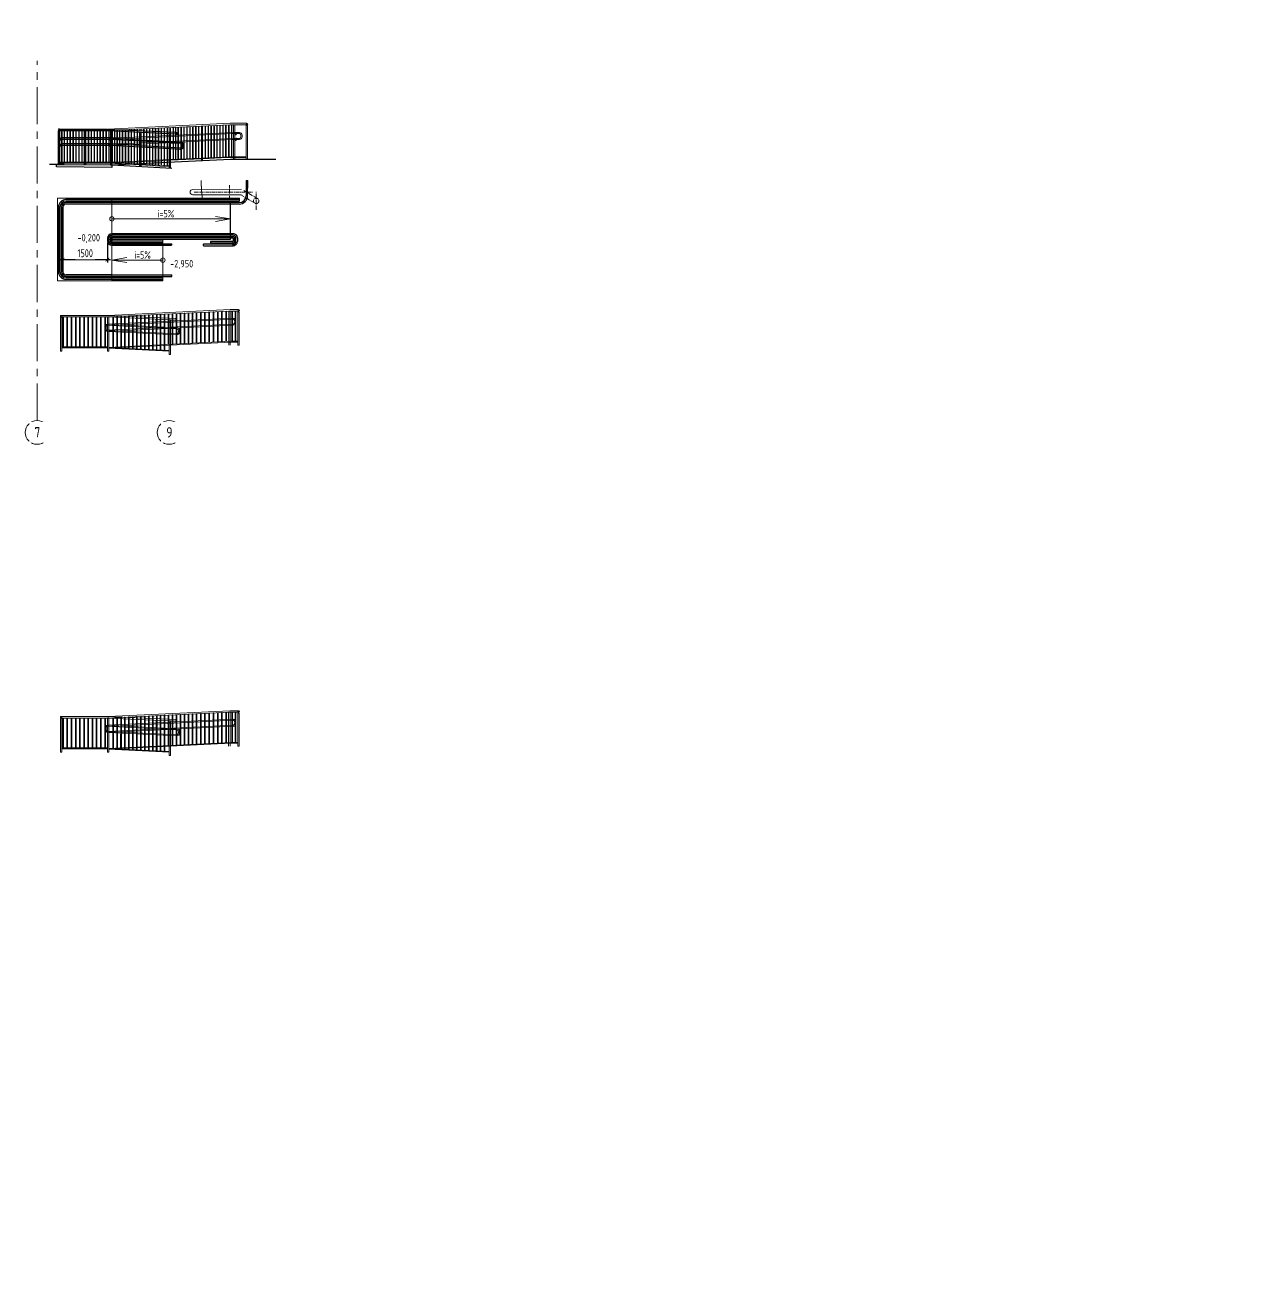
# Model space of a CAD drawing. Header units: millimetres. Extents: x -136099598 to 9192475, y 0 to 347021.
# Drawn here: x -329212 to -287567, y 198836 to 241330 of the extents above; entities that cross this region are included whole.
import ezdxf
from ezdxf import colors
from ezdxf.entities.mleader import LeaderData, LeaderLine
from ezdxf.enums import TextEntityAlignment as Align
from ezdxf.math import Vec2, Vec3

# ---------------------------------------------------------------- set-up
doc = ezdxf.new("R2010")
doc.units = ezdxf.units.MM
doc.header["$MEASUREMENT"] = 0
doc.linetypes.add('CENTER', pattern=[2, 1.25, -0.25, 0.25, -0.25])
doc.layers.get('0').update_dxf_attribs({"color": 250, "lineweight": 9})
doc.layers.get('Defpoints').update_dxf_attribs({"color": 8})
for name, color, linetype, lineweight in [('_0', 250, 'Continuous', 9), ('АР_Лестницы', 6, 'Continuous', 15), ('АР_Лестницы ограждение', 92, 'Continuous', 25), ('АР_Оси', 193, 'Continuous', 9), ('АР_Отметки', 250, 'Continuous', 15), ('АР_Тонкие', 250, 'Continuous', 5), ('Конструктив - Крыльца', 107, 'Continuous', 15), ('СТЕНЫ кирпич ЛИДЕР', 250, 'Continuous', 15), ('фасады', 7, 'Continuous', 9)]:
    doc.layers.add(name, color=color, linetype=linetype, lineweight=lineweight)
doc.layers.add('PDF _0', color=7, linetype='Continuous')
doc.layers.add('Тонкая', color=7, linetype='Continuous')
doc.styles.add('ISOCPEUR', font='isocpeur.ttf', dxfattribs={"width": 0.7})
doc.styles.add('Архитектурный', font='isocpeur.ttf', dxfattribs={"width": 0.7})
doc.styles.add('ГОСТ 2.304', font='isocpeur.ttf', dxfattribs={"width": 0.7})
doc.dimstyles.new('R_100', dxfattribs={"dimtxt": 270, "dimasz": 120, "dimexe": 100, "dimexo": 100, "dimgap": 80, "dimtad": 1, "dimdec": 0, "dimrnd": 5, "dimzin": 0, "dimdsep": 46, "dimtxsty": 'ISOCPEUR', "dimblk": 'ARCHTICK', "dimcen": 100, "dimdle": 100, "dimclrd": 256, "dimclre": 256, "dimclrt": 256, "dimadec": 0, "dimazin": 0, "dimtfac": 2, "dimtdec": 0, "dimtofl": 0, "dimtmove": 1, "dimatfit": 3, "dimfxl": 1, "dimtvp": 3, "dimtfill": 1, "dimtolj": 1, "dimtzin": 0, "dimarcsym": 0})

# ---------------------------------------------------------------- blocks, each defined once
blk = doc.blocks.new('A$C777aa351')
at = {"ltscale": 150}
for p, q in [((1530, 2175), (1817, 2175)), ((1535, 2227), (1819, 2227)), ((-4177, 1980), (-2609, 1980)), ((-4169, 2032), (-2583, 2032)), ((-4146, 969), (-2606, 969)), ((-4146, 940), (-2606, 940)), ((1572, 1159), (1791, 1159)), ((1572, 1130), (1791, 1130))]:
    blk.add_line(p, q, dxfattribs=at)
for points in [[(-263, 1617), (-2666, 1735), (-263, 1617), (-263, 1617)], [(1637, 1940), (-2600, 1735), (1637, 1940)], [(1637, 1701), (-2596, 1492), (1637, 1701), (1637, 1701)], [(-269, 1379), (-2561, 1490), (-269, 1379)]]:
    blk.add_lwpolyline(points, close=True, dxfattribs=at)
for points in [[(-2600, 1695), (1644, 1902)], [(1637, 1737), (-2592, 1530)], [(-263, 1581), (-2666, 1699)], [(-2561, 1527), (-267, 1416)]]:
    blk.add_lwpolyline(points, dxfattribs=at)
blk.add_arc((-311, 1898), 25.8, 266.2509, 87.983, dxfattribs=at)
at = {"layer": 'PDF _0', "lineweight": 0}
for points in [[(1840, 1026), (1840, 2147), (1796, 2147), (1796, 1026)], [(1827, 2175), (1826, 2175), (1808, 2175), (1809, 2147), (1827, 2147)], [(-4190, 830), (-4190, 1961), (-4146, 1961), (-4146, 830)], [(-2561, 830), (-2561, 1981), (-2606, 1981), (-2606, 830)], [(-2561, 830), (-2561, 1981), (-2606, 1981), (-2606, 830)], [(-481, 710), (-481, 1882), (-525, 1882), (-525, 710)]]:
    blk.add_lwpolyline(points, close=True, dxfattribs=at)
for points in [[(-4190, 1925), (-4190, 1961), (-4177, 1961)], [(-4190, 1926), (-4190, 1926)], [(-4177, 1961), (-4177, 1981)], [(-4158, 1961), (-4158, 1982)], [(-4158, 1961), (-4146, 1961), (-4146, 1925)]]:
    blk.add_lwpolyline(points, dxfattribs=at)
blk.add_circle((1818, 2201), 26.1, dxfattribs=at)
blk.add_arc((-4169, 2006), 26.1, 293.1169, 251.3942, dxfattribs=at)
at = {"layer": 'Конструктив - Крыльца', "color": 18, "lineweight": 0, "true_color": 0x000000}
for points in [[(-2609, 1980), (1523, 2175)], [(1535, 2227), (-2582, 2032)], [(552, 1108), (552, 2128), (530, 2127), (530, 1107)], [(691, 1114), (691, 2135), (669, 2134), (669, 1113)], [(833, 1121), (833, 2142), (811, 2141), (811, 1120)], [(980, 1129), (980, 2150), (958, 2149), (958, 1128)], [(1125, 1136), (1125, 2157), (1103, 2155), (1103, 1135)], [(1267, 1143), (1267, 2163), (1245, 2162), (1245, 1142)], [(1409, 1151), (1409, 2170), (1387, 2169), (1386, 1150)], [(1530, 1027), (1530, 2175), (1482, 2175), (1482, 1026)], [(1607, 1157), (1607, 2175), (1585, 2175), (1585, 1155)], [(1723, 1157), (1723, 2175), (1700, 2175), (1700, 1156)], [(-4092, 969), (-4092, 1980), (-4114, 1980), (-4114, 967)], [(-3950, 969), (-3950, 1980), (-3972, 1980), (-3972, 968)], [(-3809, 969), (-3809, 1980), (-3831, 1980), (-3831, 968)], [(-3667, 969), (-3667, 1980), (-3689, 1980), (-3689, 968)], [(-3526, 969), (-3526, 1980), (-3548, 1980), (-3548, 968)], [(-3384, 969), (-3384, 1980), (-3406, 1980), (-3406, 968)], [(-3243, 969), (-3243, 1980), (-3265, 1980), (-3265, 968)], [(-3101, 969), (-3101, 1980), (-3123, 1980), (-3123, 968)], [(-2960, 969), (-2960, 1980), (-2982, 1980), (-2982, 968)], [(-2818, 969), (-2818, 1980), (-2840, 1980), (-2840, 968)], [(-2676, 970), (-2676, 1980), (-2699, 1980), (-2699, 969)], [(-2614, 2032), (-310, 1924)], [(-312, 1872), (-2587, 1980)], [(-2405, 1969), (-2406, 943), (-2428, 944), (-2427, 1970)], [(-2405, 963), (-2405, 1990), (-2427, 1988), (-2427, 962)], [(-2271, 970), (-2272, 1996), (-2294, 1995), (-2293, 968)], [(-2271, 1963), (-2272, 936), (-2294, 937), (-2294, 1964)], [(-2138, 1956), (-2138, 930), (-2161, 931), (-2160, 1957)], [(-2137, 976), (-2138, 2002), (-2160, 2001), (-2160, 975)], [(-2004, 1950), (-2005, 924), (-2027, 925), (-2026, 1951)], [(-2004, 982), (-2004, 2009), (-2026, 2008), (-2026, 981)], [(-1870, 989), (-1871, 2015), (-1893, 2014), (-1892, 988)], [(-1871, 1944), (-1871, 917), (-1893, 918), (-1893, 1945)], [(-1737, 1937), (-1737, 911), (-1760, 912), (-1759, 1938)], [(-1736, 995), (-1737, 2021), (-1759, 2020), (-1759, 994)], [(-1603, 1931), (-1603, 905), (-1626, 906), (-1626, 1932)], [(-1603, 1002), (-1603, 2027), (-1625, 2026), (-1625, 1001)], [(-1469, 1008), (-1469, 2034), (-1491, 2033), (-1492, 1007)], [(-1470, 1924), (-1470, 898), (-1492, 899), (-1492, 1925)], [(-1336, 1015), (-1336, 2041), (-1358, 2040), (-1358, 1014)], [(-1336, 1917), (-1336, 891), (-1358, 892), (-1358, 1919)], [(-1202, 1021), (-1202, 2048), (-1224, 2047), (-1225, 1020)], [(-1203, 1911), (-1203, 885), (-1225, 886), (-1225, 1912)], [(-1069, 1904), (-1069, 879), (-1092, 880), (-1092, 1905)], [(-1069, 1028), (-1069, 2053), (-1091, 2052), (-1091, 1027)], [(-936, 1898), (-935, 873), (-958, 874), (-958, 1899)], [(-935, 1035), (-935, 2059), (-957, 2058), (-957, 1033)], [(-801, 1041), (-801, 2066), (-824, 2065), (-824, 1040)], [(-802, 1891), (-802, 866), (-824, 867), (-824, 1892)], [(-668, 1048), (-668, 2073), (-690, 2072), (-690, 1047)], [(-668, 1885), (-668, 859), (-690, 861), (-690, 1886)], [(-534, 1054), (-534, 2079), (-556, 2078), (-556, 1053)], [(-401, 1061), (-401, 2085), (-423, 2084), (-423, 1060)], [(-267, 1067), (-267, 2091), (-289, 2090), (-290, 1066)], [(-134, 1074), (-134, 2097), (-156, 2096), (-156, 1073)], [(0, 1081), (0, 2104), (-22, 2103), (-22, 1079)], [(274, 1094), (274, 2116), (251, 2115), (251, 1093)], [(413, 1101), (413, 2123), (390, 2122), (391, 1100)], [(-2566, 950), (-525, 852)], [(-2566, 928), (-525, 828)], [(-2558, 954), (1568, 1158)], [(-2558, 932), (1572, 1130)]]:
    blk.add_lwpolyline(points, dxfattribs=at)
for points in [[(-2690, 1639, -0.390224), (-2600, 1735, 0.390224)], [(1726, 1845, 0.390224), (1637, 1940, -0.390224)], [(1686, 1848, 0.391491), (1637, 1901, -0.391491)], [(1637, 1737, 0.358725), (1686, 1797, -0.358725)], [(1637, 1701, 0.412999), (1726, 1795, -0.412999)], [(-2594, 1493, -0.450265), (-2690, 1591, 0.450265)], [(-2649, 1643, -0.391491), (-2600, 1695, 0.391491)], [(-2589, 1530, -0.428125), (-2649, 1586, 0.428125)], [(-174, 1473, -0.418964), (-269, 1379, 0.418964)], [(-214, 1469, -0.423509), (-269, 1416, 0.423509)], [(-263, 1617, -0.429278), (-174, 1518, 0.429278)], [(-263, 1581, -0.39093), (-214, 1513, 0.39093)]]:
    blk.add_lwpolyline(points, format="xyb", close=True, dxfattribs=at)
for points in [[(112, 1087), (134, 1087), (133, 2111), (111, 2110)], [(1686, 1797), (1686, 1850)], [(1726, 1793), (1726, 1853)], [(-2690, 1585), (-2690, 1644)], [(-2649, 1586), (-2649, 1643)], [(-214, 1509), (-214, 1466)], [(-174, 1514), (-174, 1464)]]:
    blk.add_lwpolyline(points, close=True, dxfattribs=at)
blk = doc.blocks.new('АР_Кружок_1.1')
at = {"color": 0, "linetype": 'ByBlock', "lineweight": -2}
blk.add_circle((0, 0), 75, dxfattribs=at)
blk = doc.blocks.new('*U134')
at = {"color": 0, "linetype": 'ByBlock', "lineweight": -2}
for q in [(-500, 85), (-500, -85)]:
    blk.add_line((0, 0), q, dxfattribs=at)
blk = doc.blocks.new('*U483')
at = {"color": 0, "linetype": 'ByBlock', "lineweight": -2}
blk.add_lwpolyline([(39.97, 0), (0, 0)], dxfattribs=at)
at = {"color": 0, "linetype": 'ByBlock', "lineweight": -2, "xscale": 0.01, "yscale": 0.01, "zscale": 0.01}
for name, p in [('АР_Кружок_1.1', (0, 0)), ('*U134', (39.97, 0))]:
    blk.add_blockref(name, p, dxfattribs=at)
at = {"color": 0, "ltscale": 20, "style": 'ISOCPEUR', "width": 0.65}
blk.add_attdef('Уклон', text='', height=2.5, dxfattribs=at).set_placement((18.23, 0.5), align=Align.CENTER)
blk = doc.blocks.new('*U482')
at = {"color": 0, "linetype": 'ByBlock', "lineweight": -2}
blk.add_lwpolyline([(17.2, 0), (0, 0)], dxfattribs=at)
at = {"color": 0, "linetype": 'ByBlock', "lineweight": -2, "xscale": 0.01, "yscale": 0.01, "zscale": 0.01}
for name, p in [('АР_Кружок_1.1', (0, 0)), ('*U134', (17.2, 0))]:
    blk.add_blockref(name, p, dxfattribs=at)
at = {"color": 0, "ltscale": 20, "style": 'ISOCPEUR', "width": 0.65}
blk.add_attdef('Уклон', text='', height=2.5, rotation=180, dxfattribs=at).set_placement((6.85, -0.5), align=Align.CENTER)
blk = doc.blocks.new('_DotSmall')
at = {"color": 0, "linetype": 'ByBlock', "const_width": 0.5}
blk.add_lwpolyline([(-0.0625, 0, 1), (0.0625, 0, 1)], format="xyb", close=True, dxfattribs=at)
blk = doc.blocks.new('_ArchTick')
at = {"color": 0, "linetype": 'ByBlock', "const_width": 0.15}
blk.add_lwpolyline([(-0.5, -0.5), (0.5, 0.5)], dxfattribs=at)
blk = doc.blocks.new('*D484')
at = {"layer": 'Defpoints', "lineweight": -2, "ltscale": 150, "transparency": 16777216}
for p, q in [((-327939, 233926), (-327939, 233323)), ((-326438, 233998), (-326438, 233323)), ((-328039, 233423), (-326338, 233423))]:
    blk.add_line(p, q, dxfattribs=at)
at = {"layer": 'Defpoints', "color": 0, "ltscale": 150, "transparency": 16777216}
for p in [(-327939, 234026), (-326438, 234098), (-326438, 233423)]:
    blk.add_point(p, dxfattribs=at)
at = {"layer": 'Defpoints', "lineweight": -2, "ltscale": 150, "transparency": 16777216, "xscale": 120, "yscale": 120, "zscale": 120, "rotation": 180}
blk.add_blockref('_ArchTick', (-327939, 233423), dxfattribs=at)
at = {"layer": 'Defpoints', "lineweight": -2, "ltscale": 150, "transparency": 16777216, "xscale": 120, "yscale": 120, "zscale": 120}
blk.add_blockref('_ArchTick', (-326438, 233423), dxfattribs=at)
at = {"layer": 'Defpoints', "ltscale": 150, "transparency": 16777216, "insert": (-327188, 233638), "char_height": 270, "attachment_point": 5, "style": 'ISOCPEUR', "bg_fill": 3, "box_fill_scale": 1.25, "bg_fill_color": 256, "bg_fill_true_color": 13158600, "bg_fill_transparency": 0}
blk.add_mtext('\\A1;1500', dxfattribs=at)
blk = doc.blocks.new('пандус-2')
at = {"ltscale": 150}
for p, q in [((4779, 214), (4779, 1291)), ((4795, 215), (4795, 1292)), ((4879, 139), (4879, 1296)), ((4917, 141), (4917, 1298)), ((5000, 225), (5000, 1302)), ((5016, 226), (5016, 1303)), ((5099, 230), (5099, 1307)), ((5115, 231), (5115, 1307)), ((5198, 235), (5198, 1311)), ((5214, 236), (5214, 1312)), ((5297, 240), (5297, 1316)), ((5313, 241), (5313, 1317)), ((5396, 245), (5396, 1321)), ((5412, 246), (5412, 1321)), ((5495, 250), (5495, 1325)), ((5511, 250), (5511, 1326)), ((5594, 255), (5594, 1330)), ((5610, 255), (5610, 1331)), ((5694, 259), (5694, 1335)), ((5710, 260), (5710, 1335)), ((5793, 264), (5793, 1339)), ((5809, 265), (5809, 1340)), ((5849, 1394), (6412, 1394)), ((5892, 265), (5892, 1341)), ((5908, 265), (5908, 1341)), ((2804, 1146), (2804, 1198)), ((2842, 1145), (2842, 1200))]:
    blk.add_line(p, q, dxfattribs=at)
at = {"lineweight": 30, "ltscale": 150}
blk.add_line((1858, -4), (3879, -126), dxfattribs=at)
at = {"ltscale": 150}
for points in [[(1704, 1146), (5838, 1341), (6402, 1341)], [(5849, 1394), (1716, 1198)], [(6006, 188), (6006, 1341), (5959, 1341), (5959, 186)], [(6158, 885), (5951, 885), (2130, 700), (1804, 700)], [(1816, 860), (2109, 860), (5912, 1045), (6158, 1045)], [(6158, 1085), (5951, 1085), (2130, 900), (1817, 900)], [(1803, 660), (2109, 660), (5912, 845), (6158, 845)]]:
    blk.add_lwpolyline(points, dxfattribs=at)
at = {"layer": 'PDF _0', "lineweight": 30}
for p, q in [((938, -2), (938, 1146)), ((976, -2), (976, 1146)), ((1816, 860), (2804, 800)), ((1817, 900), (2804, 840)), ((1820, -4), (1820, 1140)), ((1858, -4), (1858, 1140)), ((2804, 93), (2804, 1095)), ((2842, 95), (2842, 1093)), ((3789, 1049), (3789, -121)), ((3833, -123), (3833, 1046)), ((4067, 1002), (4018, 1002)), ((107, 836, 0), (93, 836)), ((107, 822, 0), (93, 822, 0)), ((107, 636, 0), (93, 636)), ((107, 622, 0), (93, 622, 0)), ((1805, 836, 0), (1820, 836)), ((1805, 822, 0), (1820, 822, 0)), ((1805, 636, 0), (1820, 636)), ((1805, 622, 0), (1820, 622, 0)), ((2842, 838), (3789, 781)), ((2842, 798), (3789, 741)), ((3833, 778), (4180, 757)), ((3833, 738), (4180, 717)), ((4223, 665), (4223, 615)), ((4263, 665), (4263, 614)), ((2804, -61), (2804, 93)), ((2842, -64), (2842, 95)), ((1813, -4), (1858, -4))]:
    blk.add_line(p, q, dxfattribs=at)
at = {"layer": 'PDF _0', "lineweight": 0}
blk.add_line((3828, -123), (3833, -123), dxfattribs=at)
for points in [[(6434, 185), (6434, 1313), (6390, 1313), (6390, 185)], [(6421, 1341), (6420, 1341), (6402, 1341), (6403, 1313), (6421, 1313)]]:
    blk.add_lwpolyline(points, close=True, dxfattribs=at)
at = {"layer": 'PDF _0', "lineweight": 30}
blk.add_lwpolyline([(56, 0), (56, 1127), (93, 1127), (93, 0)], close=True, dxfattribs=at)
at = {"layer": 'PDF _0', "lineweight": 0}
for points in [[(56, 1092), (56, 1127), (69, 1127)], [(56, 1092), (56, 1092)], [(65, 1127), (65, 1147)], [(84, 1127), (84, 1148)]]:
    blk.add_lwpolyline(points, dxfattribs=at)
at = {"layer": 'PDF _0', "lineweight": 30}
for points in [[(72, 1146), (1727, 1146), (3989, 1039)], [(73, 1198), (1700, 1198), (3990, 1091)]]:
    blk.add_lwpolyline(points, dxfattribs=at)
at = {"layer": 'PDF _0', "lineweight": 30, "elevation": 0}
for points in [[(938, 900), (144, 900)], [(144, 860), (938, 860)], [(1817, 900), (976, 900)], [(976, 860), (1816, 860)], [(938, 700), (144, 700)], [(144, 660), (938, 660)], [(1820, 699), (1804, 700), (976, 700)], [(976, 660), (1803, 660), (1820, 659)], [(2804, 639), (1858, 697)], [(1858, 657), (2804, 599)], [(3789, 580), (2842, 637)], [(2842, 597), (3789, 540)], [(4155, 558), (3833, 577)], [(3833, 537), (4153, 518)]]:
    blk.add_lwpolyline(points, dxfattribs=at)
at = {"layer": 'PDF _0', "lineweight": 30}
for points in [[(4263, 614, -0.429031), (4158, 518, 0.429031)], [(4174, 757, -0.426426), (4263, 658, 0.426426)]]:
    blk.add_lwpolyline(points, format="xyb", close=True, dxfattribs=at)
at = {"layer": 'PDF _0', "lineweight": 0}
blk.add_circle((6413, 1368), 26.1, dxfattribs=at)
at = {"layer": 'PDF _0', "lineweight": 30}
for centre in [(144, 880, 0), (144, 680, 0)]:
    blk.add_circle(centre, 20, dxfattribs=at)
for centre, radius, start, end in [((73, 1172), 26.1, 272.9988, 267.0227), ((108, 864, 0), 28.5, 267.4801, 354.746), ((107, 865, 0), 42.1, 269.2054, 354.5355), ((1805, 865, 0), 42.1, 185.4645, 270.7946), ((1804, 864, 0), 28.5, 185.254, 272.5199), ((3982, 1006), 85.6, 357.8883, 90), ((3983, 1004), 35.3, 356.8991, 79.7625), ((108, 664, 0), 28.5, 267.4801, 354.746), ((107, 665, 0), 42.1, 269.2054, 354.5355), ((1805, 665, 0), 42.1, 185.4645, 270.7946), ((1804, 664, 0), 28.5, 185.254, 272.5199), ((4165, 616), 58.7, 265.974, 358.8573), ((4171, 665), 52.6, 355.8071, 88.1858)]:
    blk.add_arc(centre, radius, start, end, dxfattribs=at)
at = {"layer": 'АР_Лестницы ограждение', "color": 18, "ltscale": 100, "true_color": 0x000000}
for p, q in [((6019, 1022, 0), (6006, 1022, 0)), ((6020, 1009, 0), (6006, 1009, 0)), ((6019, 822, 0), (6006, 822, 0)), ((6020, 809, 0), (6006, 809, 0))]:
    blk.add_line(p, q, dxfattribs=at)
for centre in [(6057, 1066), (6057, 866)]:
    blk.add_circle(centre, 20, dxfattribs=at)
for centre, radius, start, end in [((6021, 1051), 28.5, 267.4801, 354.746), ((6020, 1051), 42.1, 269.2054, 354.5355), ((6021, 851), 28.5, 267.4801, 354.746), ((6020, 851), 42.1, 269.2054, 354.5355)]:
    blk.add_arc(centre, radius, start, end, dxfattribs=at)
at = {"layer": 'АР_Тонкие', "color": 0, "ltscale": 100}
for p, q in [((4482, 200), (4482, 1277)), ((4498, 201), (4498, 1278)), ((4581, 205), (4581, 1282)), ((4597, 205), (4597, 1283)), ((4680, 210), (4680, 1287)), ((4696, 210), (4696, 1288)), ((161, 80), (161, 1147)), ((177, 80), (177, 1147)), ((244, 80), (244, 1147)), ((260, 80), (260, 1147)), ((343, 80), (343, 1147)), ((359, 80), (359, 1147)), ((442, 80), (442, 1147)), ((458, 80), (458, 1147)), ((541, 80), (541, 1147)), ((557, 80), (557, 1147)), ((640, 80), (640, 1147)), ((656, 80), (656, 1147)), ((740, 80), (740, 1147)), ((756, 80), (756, 1147)), ((839, 80), (839, 1147)), ((855, 80), (855, 1147)), ((1059, 79), (1059, 1146)), ((1075, 79), (1075, 1146)), ((1158, 79), (1158, 1146)), ((1174, 79), (1174, 1146)), ((1257, 79), (1257, 1146)), ((1273, 79), (1273, 1146)), ((1356, 79), (1356, 1146)), ((1372, 79), (1372, 1146)), ((1455, 79), (1455, 1146)), ((1471, 79), (1471, 1146)), ((1555, 79), (1555, 1146)), ((1571, 79), (1571, 1146)), ((1654, 79), (1654, 1146)), ((1670, 79), (1670, 1146)), ((1753, 79), (1753, 1146)), ((1769, 79), (1769, 1146)), ((1861, 80), (1861, 1154)), ((1877, 75), (1877, 1155)), ((1944, 71), (1944, 1158)), ((1960, 70), (1960, 1158)), ((2027, 66), (2027, 1162)), ((2043, 65), (2043, 1162)), ((2110, 61), (2110, 1166)), ((2126, 60), (2126, 1166)), ((2209, 55), (2209, 1170)), ((2225, 54), (2225, 1171)), ((2309, 49), (2309, 1175)), ((2325, 48), (2325, 1176)), ((2408, 43), (2408, 1180)), ((2424, 42), (2424, 1180)), ((2507, 37), (2507, 1184)), ((2523, 36), (2523, 1185)), ((2606, 31), (2606, 1189)), ((2622, 30), (2622, 1190)), ((2705, 25), (2705, 1194)), ((2721, 24), (2721, 1194)), ((2925, 11), (2925, 1204)), ((2941, 10), (2941, 1205)), ((3024, 5), (3024, 1209)), ((3040, 4), (3040, 1209)), ((3124, -1), (3124, 1213)), ((3140, -2), (3140, 1214)), ((3223, -7), (3223, 1218)), ((3239, -8), (3239, 1219)), ((3322, -13), (3322, 1223)), ((3338, -14), (3338, 1223)), ((3421, -19), (3421, 1227)), ((3437, -20), (3437, 1228)), ((3520, -25), (3520, 1232)), ((3536, -26), (3536, 1233)), ((3619, -31), (3619, 1237)), ((3635, -32), (3635, 1237)), ((3718, -37), (3718, 1241)), ((3734, -38), (3734, 1242)), ((3789, 1245), (3789, 1049)), ((3833, 1046), (3833, 1247)), ((3919, 172), (3919, 1251)), ((3935, 173), (3935, 1252)), ((4002, 176), (4002, 1255)), ((4018, 177), (4018, 1256)), ((4086, 180), (4086, 1259)), ((4102, 181), (4102, 1259)), ((4185, 185), (4185, 1263)), ((4201, 186), (4201, 1264)), ((4284, 190), (4284, 1268)), ((4300, 191), (4300, 1269)), ((4383, 195), (4383, 1273)), ((4399, 196), (4399, 1274)), ((2523, 80), (2523, 80))]:
    blk.add_line(p, q, dxfattribs=at)
for centre in [(1767, 880, 0), (1767, 680, 0)]:
    blk.add_circle(centre, 20, dxfattribs=at)
at = {"layer": 'Конструктив - Крыльца', "color": 18, "lineweight": 0, "true_color": 0x000000}
for p, q in [((4447, 1277), (4425, 1276)), ((93, 80), (938, 80)), ((976, 80), (2049, 80)), ((1769, 51), (2804, -11)), ((1795, 80), (2804, 19)), ((2049, 80), (3789, 166)), ((2842, 16), (3789, -41)), ((3833, 168), (4879, 219)), ((4917, 221), (5811, 265)), ((5811, 265), (6390, 265)), ((2842, -14), (3789, -71))]:
    blk.add_line(p, q, dxfattribs=at)
for points in [[(6247, 990, 0.390224), (6158, 1085, -0.390224)], [(6206, 992, 0.391491), (6158, 1045, -0.391491)], [(6158, 885, 0.358725), (6206, 945, -0.358725)], [(6158, 845, 0.412999), (6247, 939, -0.412999)]]:
    blk.add_lwpolyline(points, format="xyb", close=True, dxfattribs=at)
for points in [[(6206, 942), (6206, 996)], [(6247, 939), (6247, 990)]]:
    blk.add_lwpolyline(points, close=True, dxfattribs=at)
for points in [[(93, 51), (938, 51)], [(976, 51), (1927, 51), (3789, 141)], [(3833, 143), (4879, 193)], [(4917, 195), (5755, 235), (6390, 235)]]:
    blk.add_lwpolyline(points, dxfattribs=at)
at = {"layer": 'фасады', "lineweight": 30, "ltscale": 150}
blk.add_lwpolyline([(-7, 1), (1858, -4), (1858, -101), (-9, -75)], close=True, dxfattribs=at)
blk = doc.blocks.new('*D543')
at = {"lineweight": -2, "ltscale": 100, "transparency": 16777216}
for p, q in [((-322916, 321717), (-323995, 321717)), ((-323920, 321792), (-323920, 318192)), ((-322916, 318267), (-323995, 318267))]:
    blk.add_line(p, q, dxfattribs=at)
at = {"layer": '_0', "lineweight": -2, "ltscale": 150, "transparency": 16777216}
for p, q in [((-73984, 163209), (-73199, 163209)), ((-73299, 163309), (-73299, 161911)), ((-74202, 162011), (-73199, 162011))]:
    blk.add_line(p, q, dxfattribs=at)
at = {"layer": 'Defpoints', "color": 0, "ltscale": 100, "transparency": 16777216}
for p in [(-322916, 321717), (-323920, 318267), (-322916, 318267)]:
    blk.add_point(p, dxfattribs=at)
at = {"layer": 'Defpoints', "color": 0, "ltscale": 150, "transparency": 16777216}
for p in [(-74084, 163209), (-74302, 162011), (-73299, 162011)]:
    blk.add_point(p, dxfattribs=at)
at = {"lineweight": -2, "ltscale": 100, "transparency": 16777216, "xscale": 75, "yscale": 75, "zscale": 75}
for p, rotation in [((-323920, 321717), 90), ((-323920, 318267), 270)]:
    blk.add_blockref('_ArchTick', p, dxfattribs=dict(at, rotation=rotation))
at = {"layer": '_0', "lineweight": -2, "ltscale": 150, "transparency": 16777216, "xscale": 120, "yscale": 120, "zscale": 120}
for p, rotation in [((-73299, 163209), 90), ((-73299, 162011), 270)]:
    blk.add_blockref('_ArchTick', p, dxfattribs=dict(at, rotation=rotation))
at = {"ltscale": 100, "transparency": 16777216, "insert": (-324035, 320067), "char_height": 150, "attachment_point": 5, "rotation": 90, "style": 'Архитектурный', "bg_fill": 3, "box_fill_scale": 1.25, "bg_fill_color": 256, "bg_fill_true_color": 13158600, "bg_fill_transparency": 0}
blk.add_mtext('\\A1;3450', dxfattribs=at)
at = {"layer": '_0', "ltscale": 150, "transparency": 16777216, "insert": (-73514, 162610), "char_height": 270, "attachment_point": 5, "rotation": 90, "style": 'ISOCPEUR', "bg_fill": 3, "box_fill_scale": 1.25, "bg_fill_color": 256, "bg_fill_true_color": 13158600, "bg_fill_transparency": 0}
blk.add_mtext('\\A1;1200', dxfattribs=at)
blk = doc.blocks.new('*D544')
at = {"lineweight": -2, "ltscale": 100, "transparency": 16777216}
for p, q in [((-312702, 317955), (-312702, 317656)), ((-311801, 318267), (-311801, 317656)), ((-312777, 317731), (-311726, 317731))]:
    blk.add_line(p, q, dxfattribs=at)
at = {"layer": '_0', "lineweight": -2, "ltscale": 150, "transparency": 16777216}
for p, q in [((-76420, 160811), (-76585, 160811)), ((-76485, 160911), (-76485, 159813)), ((-76420, 159913), (-76585, 159913))]:
    blk.add_line(p, q, dxfattribs=at)
at = {"layer": 'Defpoints', "color": 0, "ltscale": 100, "transparency": 16777216}
for p in [(-312702, 317955), (-311801, 318267), (-311801, 317731)]:
    blk.add_point(p, dxfattribs=at)
at = {"lineweight": -2, "ltscale": 100, "transparency": 16777216, "xscale": 75, "yscale": 75, "zscale": 75, "rotation": 180}
blk.add_blockref('_ArchTick', (-312702, 317731), dxfattribs=at)
at = {"lineweight": -2, "ltscale": 100, "transparency": 16777216, "xscale": 75, "yscale": 75, "zscale": 75}
blk.add_blockref('_ArchTick', (-311801, 317731), dxfattribs=at)
at = {"layer": '_0', "lineweight": -2, "ltscale": 150, "transparency": 16777216, "xscale": 120, "yscale": 120, "zscale": 120}
for p, rotation in [((-76485, 160811), 90), ((-76485, 159913), 270)]:
    blk.add_blockref('_ArchTick', p, dxfattribs=dict(at, rotation=rotation))
at = {"ltscale": 100, "transparency": 16777216, "insert": (-312251, 317846), "char_height": 150, "attachment_point": 5, "style": 'Архитектурный', "bg_fill": 3, "box_fill_scale": 1.25, "bg_fill_color": 256, "bg_fill_true_color": 13158600, "bg_fill_transparency": 0}
blk.add_mtext('\\A1;900', dxfattribs=at)
at = {"layer": '_0', "ltscale": 150, "transparency": 16777216, "insert": (-76700, 160362), "char_height": 270, "attachment_point": 5, "rotation": 90, "style": 'ISOCPEUR', "bg_fill": 3, "box_fill_scale": 1.25, "bg_fill_color": 256, "bg_fill_true_color": 13158600, "bg_fill_transparency": 0}
blk.add_mtext('\\A1;900', dxfattribs=at)
at = {"layer": 'Defpoints', "color": 0, "ltscale": 150, "transparency": 16777216}
for p in [(-76320, 160811, -1), (-76485, 159913), (-76320, 159913, 0)]:
    blk.add_point(p, dxfattribs=at)

msp = doc.modelspace()

# ---------------------------------------------------------------- linework, layer by layer
at = {"ltscale": 150}
for p, q in [((-322301.3, 231682.6), (-322013.9, 231682.6)), ((-322296, 231734.9), (-322012.3, 231734.9)), ((-328008, 231487.3), (-326439.8, 231487.6)), ((-327999.6, 231539.5), (-326413.5, 231539.5)), ((-327976.8, 230476), (-326436.5, 230476)), ((-327976.8, 230447.5), (-326436.5, 230447.5)), ((-322258.5, 230666.3), (-322039.8, 230666.3)), ((-322258.5, 230637.8), (-322039.8, 230637.8))]:
    msp.add_line(p, q, dxfattribs=at)
at = {"color": 18, "ltscale": 100, "true_color": 0x000000}
for points in [[(-321912.5, 235794.7), (-323561.1, 235787.8)], [(-323561.1, 235610.6), (-323561.1, 235610.6), (-321916.1, 235610.6)]]:
    msp.add_lwpolyline(points, dxfattribs=at)
at = {"ltscale": 150}
for points in [[(-324094.2, 231124.3), (-326496.5, 231242.8), (-324094.2, 231124.3), (-324094.2, 231124.3)], [(-322194.2, 231447.4), (-326431, 231241.9), (-322194.2, 231447.4)], [(-322194.2, 231208.9), (-326426.9, 230999.9), (-322194.2, 231208.9), (-322194.2, 231208.9)], [(-324100, 230886), (-326392.1, 230997.3), (-324100, 230886)]]:
    msp.add_lwpolyline(points, close=True, dxfattribs=at)
for points in [[(-324094.2, 231088.3), (-326496.5, 231206)], [(-326431, 231202.9), (-322186.8, 231409.7)], [(-322194.2, 231244.8), (-326422.9, 231037.1)], [(-326392.1, 231034.6), (-324097.5, 230923.5)]]:
    msp.add_lwpolyline(points, dxfattribs=at)
at = {"ltscale": 100}
for end in [183.56041, 185.73077]:
    msp.add_arc((-315659.3, 236255.4), 7619.6, 181.23149, end, dxfattribs=at)
at = {"color": 18, "ltscale": 100, "true_color": 0x000000}
msp.add_arc((-323561.1, 235699.2), 88.6, 90, 270, dxfattribs=at)
at = {"ltscale": 150}
msp.add_arc((-324142, 231405.5), 25.8, 266.2509, 87.983, dxfattribs=at)
at = {"layer": 'Defpoints', "color": 240, "ltscale": 150, "true_color": 0xed1f24}
msp.add_line((-327896.3, 236628.2), (-328393.1, 236628.2), dxfattribs=at)
at = {"layer": 'PDF _0', "lineweight": 0}
for points in [[(-321990.9, 230533.1), (-321990.9, 231654), (-322035.4, 231654), (-322035.4, 230533.1)], [(-322004.3, 231682.6), (-322004.8, 231682.6), (-322023, 231682.6), (-322022.1, 231654), (-322004.3, 231654)], [(-328021.3, 230337.2), (-328021.3, 231468.4), (-327976.8, 231468.4), (-327976.8, 230337.2)], [(-326392.1, 230337.2), (-326392.1, 231488.8), (-326436.5, 231488.8), (-326436.5, 230337.2)], [(-326392.1, 230337.2), (-326392.1, 231488.8), (-326436.5, 231488.8), (-326436.5, 230337.2)], [(-324311.7, 230217.9), (-324311.7, 231389.6), (-324356.2, 231389.6), (-324356.2, 230217.9)]]:
    msp.add_lwpolyline(points, close=True, dxfattribs=at)
for points in [[(-328021.3, 231432.9), (-328021.3, 231468.3), (-328008, 231468.3)], [(-328021.3, 231433.1), (-328021.3, 231433.1)], [(-328008, 231468.3), (-328008, 231488.6)], [(-327989.4, 231468.3), (-327989.4, 231489.3)], [(-327989.4, 231468.3), (-327976.8, 231468.3), (-327976.8, 231432.9)]]:
    msp.add_lwpolyline(points, dxfattribs=at)
msp.add_circle((-322012.6, 231708.7), 26.1, dxfattribs=at)
msp.add_arc((-327999.6, 231513.4), 26.1, 293.11686, 251.39422, dxfattribs=at)
at = {"layer": 'АР_Лестницы', "ltscale": 100}
for p, q in [((-328125.4, 235490.8), (-328125.4, 232710.8)), ((-321987.7, 235491), (-326487, 235491)), ((-326287, 235490.8), (-326287, 232712.6)), ((-321987.7, 235491), (-321987.7, 235395.4)), ((-321987.7, 235345.6), (-321987.7, 235345.5)), ((-322287.4, 234096), (-326387, 234101)), ((-324567, 232708.9), (-324567, 234099.1)), ((-324567, 232708.9), (-328125.4, 232710.8))]:
    msp.add_line(p, q, dxfattribs=at)
at = {"layer": 'АР_Лестницы ограждение', "color": 18, "linetype": 'Continuous', "lineweight": -3, "ltscale": 50, "true_color": 0x000000}
for p, q in [((-321756.3, 236090.1), (-321760.6, 235575.7)), ((-321711.7, 235555.9), (-321706.3, 236089.4)), ((-321987.7, 235445.9), (-327838.7, 235445.9)), ((-328088.7, 235195.9), (-328088.7, 233007.5)), ((-328038.7, 235195.9), (-328038.7, 233007.5)), ((-327988.7, 235195.9), (-327988.7, 233007.5)), ((-327988.7, 235195.9), (-327988.7, 233007.5)), ((-327938.7, 235195.9), (-327938.7, 233007.5)), ((-326487, 235395.7), (-327838.7, 235395.9)), ((-326487, 235345.7), (-327838.7, 235345.9)), ((-326487, 235295.9), (-327838.7, 235295.9)), ((-321987.7, 235395.4), (-326502, 235395.7)), ((-321994.5, 235345.5), (-326502, 235345.7)), ((-321994.7, 235295.6), (-326502, 235295.9)), ((-326438, 234145.8), (-326438, 234051.1)), ((-326388, 234145.8), (-326388, 234051.2)), ((-326338, 234145.8), (-326338, 234051.2)), ((-322202.6, 234295.6), (-326288, 234295.8)), ((-322201.6, 234245.6), (-326288, 234245.8)), ((-322200.6, 234195.6), (-326288, 234195.8)), ((-326288, 234145.8), (-326288, 234051.2)), ((-322201.1, 234145.6), (-326288, 234145.8)), ((-322138.5, 234048.5), (-322139, 234148.1)), ((-322103.5, 234038.8), (-322102.4, 234153.3)), ((-322052.4, 234154), (-322053.5, 234038.1)), ((-326289.6, 234054.5), (-324567, 234054.3)), ((-326289.6, 234004.5), (-324567, 234004.3)), ((-326289.6, 233954.5), (-324271.1, 233954.3)), ((-326289.2, 233904.5), (-324271.6, 233904.3)), ((-324271.1, 233904.3), (-324271.1, 233954.3)), ((-322309.8, 234096), (-322309.8, 234096)), ((-322188.2, 234048.2), (-322188.7, 234132.2)), ((-326287, 232905.6), (-327838.7, 232905.6)), ((-326287, 232905.6), (-324269, 232905.4)), ((-324269, 232855.4), (-324269, 232905.4)), ((-326287, 232855.7), (-327838.7, 232855.6)), ((-326287, 232805.7), (-327838.7, 232805.6)), ((-326287, 232755.7), (-327838.7, 232755.6)), ((-326287, 232854.6), (-324269, 232855.4)), ((-326287, 232804.6), (-324567, 232805.4)), ((-326287, 232754.6), (-324567, 232755.4))]:
    msp.add_line(p, q, dxfattribs=at)
for points in [[(-321756.2, 236091.7), (-321706.2, 236091)], [(-323180.9, 233891.4), (-322202.5, 233891.5), (-322202.5, 233941.2), (-323181.2, 233941.2)]]:
    msp.add_lwpolyline(points, dxfattribs=at)
msp.add_lwpolyline([(-322201.8, 234036.2), (-322963.1, 234036.2), (-322963.1, 233986.5), (-322201.8, 233986.5)], close=True, dxfattribs=at)
for centre, radius, start, end in [((-327838.7, 235195.9), 250, 90, 180), ((-321994.7, 235579.6), 234.2, 270, 359.04065), ((-321994.7, 235579.6), 284, 270, 359.04065), ((-327838.7, 235195.9), 200, 90, 180), ((-327838.7, 235195.9), 150, 90, 180), ((-327838.7, 235195.9), 100, 89.99883, 179.99883), ((-326288, 234145.8), 150, 90, 180), ((-326288, 234145.8), 100, 90, 180), ((-326288, 234145.8), 50, 90, 180), ((-322202.2, 234132.4), 63.2, 0.39537, 90.41979), ((-322202.2, 234132.1), 13.5, 0.39537, 90.41979), ((-322200.5, 234147.5), 147.8, 0.45935, 90.6522), ((-322200.9, 234147.4), 98.2, 0.39537, 90.41979), ((-326283.6, 234058.7), 154.3, 179.73194, 268.38967), ((-326283.6, 234058.7), 104.4, 179.60632, 267.59931), ((-326283.6, 234058.7), 54.4, 179.60632, 267.59931), ((-323183.1, 233916.2), 24.9, 89.27951, 274.97502), ((-322201.3, 234039.3), 147.8, 269.3478, 359.54065), ((-322201.7, 234039.5), 98.2, 269.58021, 359.60463), ((-322201.7, 234049.5), 63.2, 269.58021, 359.60463), ((-322201.7, 234049.5), 13.2, 269.58021, 359.60463), ((-327838.7, 233005.6), 250, 180, 270), ((-327838.7, 233005.6), 200, 180, 270), ((-327838.7, 233005.6), 150, 180, 270), ((-327838.7, 233005.6), 100, 180.00117, 270.00117)]:
    msp.add_arc(centre, radius, start, end, dxfattribs=at)
at = {"layer": 'АР_Оси', "linetype": 'CENTER', "ltscale": 1000}
msp.add_line((-328812, 227991.7), (-328812, 240131.4), dxfattribs=at)
at = {"layer": 'АР_Оси', "color": 18, "linetype": 'CENTER', "lineweight": 0, "ltscale": 100, "true_color": 0x000000}
msp.add_line((-323517.2, 235702.7), (-321520.2, 235702.7), dxfattribs=at)
at = {"layer": 'АР_Оси', "linetype": 'CENTER', "lineweight": 0, "ltscale": 100}
msp.add_lwpolyline([(-322322.5, 235447.6), (-322322.5, 235933.7)], dxfattribs=at)
at = {"layer": 'АР_Оси', "color": 18, "linetype": 'CENTER', "lineweight": 0, "ltscale": 100, "true_color": 0x000000}
for points in [[(-321941.3, 235610.7), (-321941.3, 235610.7), (-321496.6, 235344.1)], [(-321384.3, 235486.4), (-321843.3, 235759.1)], [(-321420.9, 235100.7), (-321420.9, 235703.2)]]:
    msp.add_lwpolyline(points, dxfattribs=at)
msp.add_circle((-321420.9, 235401.9), 92, dxfattribs=at)
msp.add_circle((-321420.9, 235401.9), 92, dxfattribs=at)
at = {"layer": 'АР_Оси', "ltscale": 0.5}
for centre in [(-328812, 227591.7), (-324357, 227591.7)]:
    msp.add_circle(centre, 400, dxfattribs=at)
at = {"layer": 'АР_Тонкие', "linetype": 'ByBlock'}
msp.add_line((-326487, 235490.8), (-328125.4, 235490.8), dxfattribs=at)
at = {"layer": 'Конструктив - Крыльца', "color": 18, "lineweight": 0, "true_color": 0x000000}
for points in [[(-326439.8, 231487.6), (-322308.4, 231682.5)], [(-322296, 231734.9), (-326413.3, 231539.5)], [(-324231.9, 230568.2), (-324231.5, 231592.6), (-324253.7, 231591.5), (-324254.1, 230567.1)], [(-324098.4, 230574.8), (-324098.2, 231598.1), (-324120.4, 231597), (-324120.6, 230573.7)], [(-323964.8, 230581.3), (-323964.6, 231604.9), (-323986.8, 231603.8), (-323987, 230580.3)], [(-323830.8, 230587.9), (-323831, 231611.7), (-323853.2, 231610.6), (-323853, 230586.8)], [(-323557.2, 230601.4), (-323557.3, 231623.3), (-323579.5, 231622.2), (-323579.4, 230600.3)], [(-323418.2, 230608.2), (-323418.3, 231630.3), (-323440.5, 231629.2), (-323440.4, 230607.1)], [(-323279.2, 230615), (-323279.2, 231635.6), (-323301.4, 231634.4), (-323301.4, 230613.9)], [(-323139.4, 230621.9), (-323139.4, 231642.7), (-323161.6, 231641.5), (-323161.7, 230620.8)], [(-322997.8, 230628.8), (-322997.8, 231649.8), (-323020, 231648.7), (-323020, 230627.7)], [(-322850.4, 230636.1), (-322850.4, 231657.3), (-322872.6, 231656.2), (-322872.7, 230635)], [(-322705.5, 230643.2), (-322705.5, 231663.9), (-322727.7, 231662.8), (-322727.8, 230642.1)], [(-322563.9, 230650.8), (-322563.8, 231670.6), (-322586, 231669.5), (-322586.1, 230649.7)], [(-322422.2, 230658.7), (-322422.1, 231677.3), (-322444.3, 231676.2), (-322444.5, 230657.6)], [(-322301.3, 230534.4), (-322301.3, 231682.5), (-322348.6, 231682.5), (-322348.6, 230533.3)], [(-322223.4, 230663.9), (-322223.4, 231682.6), (-322245.6, 231682.6), (-322245.7, 230662.9)], [(-322108.3, 230664.4), (-322108.3, 231682.6), (-322130.5, 231682.6), (-322130.5, 230663.3)], [(-327922.5, 230475.9), (-327922.4, 231487.2), (-327944.5, 231487.2), (-327944.7, 230474.8)], [(-327781, 230476), (-327780.9, 231487.3), (-327803, 231487.3), (-327803.2, 230474.9)], [(-327639.5, 230476.1), (-327639.5, 231487.4), (-327661.5, 231487.4), (-327661.7, 230475)], [(-327498, 230476), (-327498, 231487.3), (-327520, 231487.3), (-327520.2, 230474.9)], [(-327356.5, 230476.1), (-327356.5, 231487.4), (-327378.5, 231487.4), (-327378.7, 230475)], [(-327215, 230476), (-327215, 231487.3), (-327237, 231487.3), (-327237.2, 230474.9)], [(-327073.5, 230476.1), (-327073.5, 231487.4), (-327095.5, 231487.4), (-327095.7, 230475)], [(-326932, 230476), (-326932, 231487.3), (-326954, 231487.3), (-326954.2, 230474.9)], [(-326790.5, 230476), (-326790.5, 231487.3), (-326812.5, 231487.3), (-326812.7, 230474.9)], [(-326649, 230476), (-326649, 231487.3), (-326671, 231487.3), (-326671.2, 230474.9)], [(-326507.4, 230477.1), (-326507.4, 231487.3), (-326529.5, 231487.3), (-326529.6, 230476)], [(-326444.8, 231539.5), (-324141.1, 231431.3)], [(-324143.2, 231379.7), (-326418.3, 231487.6)], [(-326236.1, 231476.6), (-326236.6, 230450.2), (-326258.8, 230451.3), (-326258.3, 231477.7)], [(-326235.6, 230470.6), (-326236.1, 231497), (-326258.3, 231495.9), (-326257.8, 230469.5)], [(-326102.4, 231470.2), (-326102.9, 230443.8), (-326125.1, 230444.9), (-326124.6, 231471.3)], [(-326101.9, 230477), (-326102.4, 231503.4), (-326124.6, 231502.3), (-326124.2, 230475.9)], [(-325968.7, 231463.8), (-325969.2, 230437.4), (-325991.4, 230438.5), (-325990.9, 231464.9)], [(-325968.3, 230483.4), (-325968.8, 231509.8), (-325991, 231508.6), (-325990.5, 230482.3)], [(-325835, 231457.6), (-325835.5, 230431), (-325857.7, 230432.2), (-325857.3, 231458.7)], [(-325834.6, 230489.5), (-325835.1, 231516.1), (-325857.3, 231515), (-325856.8, 230488.5)], [(-325701.5, 231451.1), (-325702, 230424.7), (-325724.2, 230425.8), (-325723.7, 231452.2)], [(-325701, 230496.1), (-325701.5, 231522.5), (-325723.7, 231521.4), (-325723.2, 230495)], [(-325567.9, 231444.5), (-325568.3, 230418.3), (-325590.5, 230419.4), (-325590.1, 231445.6)], [(-325567.4, 230502.7), (-325567.8, 231528.9), (-325590, 231527.8), (-325589.6, 230501.6)], [(-325434.2, 231438), (-325434.2, 230412.3), (-325456.4, 230413.4), (-325456.5, 231439.1)], [(-325433.8, 230509.2), (-325433.8, 231534.9), (-325456, 231533.8), (-325456, 230508.1)], [(-325300.7, 231431.4), (-325300.7, 230405.5), (-325322.9, 230406.6), (-325322.9, 231432.5)], [(-325300.2, 230515.8), (-325300.2, 231541.7), (-325322.4, 231540.5), (-325322.4, 230514.7)], [(-325167.1, 231424.8), (-325167.1, 230398.7), (-325189.3, 230399.9), (-325189.3, 231425.9)], [(-325166.6, 230522.3), (-325166.6, 231548.5), (-325188.8, 231547.3), (-325188.8, 230521.2)], [(-325033.7, 231418.3), (-325033.5, 230391.9), (-325055.7, 230393.1), (-325056, 231419.4)], [(-325033.3, 230528.9), (-325033, 231555.2), (-325055.2, 231554.1), (-325055.5, 230527.8)], [(-324900.2, 231411.7), (-324900.3, 230386.4), (-324922.5, 230387.6), (-324922.4, 231412.8)], [(-324899.7, 230535.4), (-324899.8, 231560.7), (-324922, 231559.6), (-324922, 230534.4)], [(-324766.6, 231405.2), (-324766.3, 230380.5), (-324788.5, 230381.6), (-324788.8, 231406.3)], [(-324766.1, 230542), (-324765.9, 231566.7), (-324788.1, 231565.6), (-324788.3, 230540.9)], [(-324632.8, 231398.6), (-324632.8, 230373.7), (-324654.9, 230374.8), (-324655, 231399.7)], [(-324632.3, 230548.6), (-324632.3, 231573.5), (-324654.5, 231572.4), (-324654.5, 230547.5)], [(-324499.2, 231392.1), (-324499.2, 230366.9), (-324521.4, 230368), (-324521.4, 231393.1)], [(-324498.7, 230555.1), (-324498.7, 231580.3), (-324520.9, 231579.2), (-324520.9, 230554)], [(-324365.1, 230561.7), (-324365.1, 231586.2), (-324387.3, 231585.1), (-324387.3, 230560.6)], [(-326397.1, 230457.9), (-324356.2, 230359.8)], [(-326397.1, 230435.6), (-324356.2, 230335)], [(-326389.2, 230461.6), (-322262.6, 230665)], [(-326389.2, 230439.3), (-322258.5, 230637.8)]]:
    msp.add_lwpolyline(points, dxfattribs=at)
for points in [[(-323719.1, 230594), (-323696.9, 230594), (-323697.4, 231618.5), (-323719.6, 231617.4)], [(-322145.4, 231304.4), (-322145.4, 231357.9)], [(-322104.5, 231300.5), (-322105.1, 231360.9)], [(-326520.7, 231091.9), (-326520.4, 231151.6)], [(-326479.8, 231093.7), (-326479.8, 231150)], [(-324045.3, 231016.5), (-324045.3, 230973.2)], [(-324005, 231021.8), (-324005, 230971.5)]]:
    msp.add_lwpolyline(points, close=True, dxfattribs=at)
for points in [[(-326520.4, 231146.7, -0.390224), (-326431, 231241.9, 0.390224)], [(-326479.8, 231150, -0.3914915), (-326431, 231202.9, 0.3914915)], [(-322194.2, 231244.8, 0.3587251), (-322145.4, 231304.4, -0.3587251)], [(-322194.2, 231208.9, 0.412999), (-322104.5, 231302.7, -0.412999)], [(-322104.7, 231352.2, 0.390224), (-322194.1, 231447.4, -0.390224)], [(-322145.3, 231355.5, 0.3914915), (-322194.1, 231408.4, -0.3914915)], [(-326425.2, 231000, -0.4502648), (-326520.4, 231098.6, 0.4502648)], [(-326419.8, 231037.1, -0.4281246), (-326479.8, 231093.7, 0.4281246)], [(-324004.6, 230980, -0.4189639), (-324100.1, 230886, 0.4189639)], [(-324045.2, 230976.7, -0.4235086), (-324100.1, 230923.6, 0.4235086)], [(-324094.2, 231124.3, -0.4292777), (-324004.7, 231025.3, 0.4292777)], [(-324094.2, 231088.3, -0.3909304), (-324045.3, 231020.3, 0.3909304)]]:
    msp.add_lwpolyline(points, format="xyb", close=True, dxfattribs=at)
at = {"layer": 'СТЕНЫ кирпич ЛИДЕР', "lineweight": 30, "ltscale": 100}
for p, q in [((-326287, 236624.1), (-322287.4, 236813.5)), ((-322287.4, 236813.5), (-320754.4, 236813.5))]:
    msp.add_line(p, q, dxfattribs=at)
at = {"layer": 'Тонкая', "ltscale": 100}
msp.add_line((-322287.4, 234096), (-322287.4, 235395.5), dxfattribs=at)

# ---------------------------------------------------------------- block references
at = {"ltscale": 150}
msp.add_blockref('A$C777aa351', (-323830.9, 215977.9), dxfattribs=at)
at = {"layer": '_0'}
msp.add_blockref('пандус-2', (-328144.7, 236628.2), dxfattribs=at)
at = {"layer": 'Конструктив - Крыльца', "color": 7, "linetype": 'Continuous', "lineweight": 5, "xscale": 100, "yscale": 100, "zscale": 100}
msp.add_blockref('*U483', (-326287, 234795.8), dxfattribs=at).add_auto_attribs({'Уклон': 'i=5%'})
at = {"layer": 'Конструктив - Крыльца', "color": 7, "linetype": 'Continuous', "lineweight": 5, "xscale": 100, "yscale": 100, "zscale": 100, "rotation": 180}
msp.add_blockref('*U482', (-324567, 233404.3), dxfattribs=at).add_auto_attribs({'Уклон': 'i=5%'})

# ---------------------------------------------------------------- next in the draw order: texts
at = {"layer": 'АР_Оси', "char_height": 350, "attachment_point": 1, "line_spacing_factor": 1.149209, "style": 'ГОСТ 2.304', "bg_fill": 2}
for s, insert in [('{\\W0.8;7}', (-328898.7, 227769.5)), ('{\\W0.8;9}', (-324451.7, 227769.5))]:
    msp.add_mtext(s, dxfattribs=dict(at, insert=insert))

# ---------------------------------------------------------------- next in the draw order: leaders
at = {"layer": 'АР_Отметки'}
ml = msp.add_multileader_mtext('Standard', dxfattribs=at)
ml.set_content('-0,200', color=256, style='ISOCPEUR')
ml.set_leader_properties(color=256, linetype='Continuous', lineweight=-1)
ml.set_arrow_properties(name='DOTSMALL')
ml.build(insert=Vec2(0, 0))
ml.multileader.update_dxf_attribs({"has_text_frame": 1, "text_left_attachment_type": 4, "text_right_attachment_type": 4, "dogleg_length": 100, "arrow_head_size": 180})
ctx = ml.context
ctx.base_point, ctx.char_height, ctx.arrow_head_size, ctx.landing_gap_size, ctx.plane_origin = Vec3(-327498.9, 233951.8, 0), 250, 180, 50, Vec3(-330315.8, 233102.6, 0)
ctx.left_attachment, ctx.right_attachment = 4, 4
notes = []
notes.append((ctx, [(0, (0, 0, 0), (0, 0), (1, 0), 1, [])]))
ctx.mtext.insert, ctx.mtext.width, ctx.mtext.defined_height, ctx.mtext.line_spacing_style, ctx.mtext.flow_direction = Vec3(-327448.9, 234285.1, 0), 852.697, 311.1, 2, 5
ml = msp.add_multileader_mtext('Standard', dxfattribs=at)
ml.set_content('-2,950', color=256, style='ISOCPEUR')
ml.set_leader_properties(color=256, linetype='Continuous', lineweight=-1)
ml.set_arrow_properties(name='DOTSMALL')
ml.build(insert=Vec2(0, 0))
ml.multileader.update_dxf_attribs({"has_text_frame": 1, "text_left_attachment_type": 4, "text_right_attachment_type": 4, "dogleg_length": 100, "arrow_head_size": 180})
ctx = ml.context
ctx.base_point, ctx.char_height, ctx.arrow_head_size, ctx.landing_gap_size, ctx.plane_origin = Vec3(-324373.7, 233075), 250, 180, 50, Vec3(-323432.1, 231721.4)
ctx.left_attachment, ctx.right_attachment = 4, 4
notes.append((ctx, [(0, (0, 0, 0), (0, 0), (1, 0), 1, [])]))
ctx.mtext.insert, ctx.mtext.width, ctx.mtext.defined_height, ctx.mtext.line_spacing_style, ctx.mtext.flow_direction = Vec3(-324323.7, 233408.4), 599.198, 407.5, 2, 5
for ctx, leaders in notes:
    for number, flags, end, landing, length, lines in leaders:
        leader = LeaderData()
        leader.index, (leader.has_last_leader_line, leader.has_dogleg_vector, leader.attachment_direction) = number, flags
        leader.last_leader_point, leader.dogleg_vector, leader.dogleg_length = Vec3(end), Vec3(landing), length
        for number, points, colour, breaks in lines:
            line = LeaderLine()
            line.index, line.vertices, line.color, line.breaks = number, Vec3.list(points), colors.encode_raw_color(colour), breaks
            leader.lines.append(line)
        ctx.leaders.append(leader)

# ---------------------------------------------------------------- next in the draw order: dimensions: what is measured, and where the dimension line sits
at = {"layer": '_0', "ltscale": 150}
dim = msp.add_linear_dim(base=(-73299.4, 162010.8), p1=(-74084, 163209), p2=(-74301.6, 162010.8), angle=90, dimstyle='R_100', override={"dimpost": '\\X'}, dxfattribs=at)
dim.commit()
dim.dimension.update_dxf_attribs({"geometry": '*D543', "text_midpoint": (-73514.4, 162609.9)})
at = {"layer": 'Defpoints', "color": 240, "ltscale": 150, "true_color": 0xed1f24}
dim = msp.add_linear_dim(base=(-326438, 233422.9), p1=(-327938.7, 234025.5), p2=(-326438, 234098.5), dimstyle='R_100', override={"dimpost": '\\X'}, dxfattribs=at)
dim.commit()
dim.dimension.update_dxf_attribs({"geometry": '*D484', "text_midpoint": (-327188.3, 233637.9)})

# ---------------------------------------------------------------- next in the draw order: dimensions: what is measured, and where the dimension line sits
at = {"layer": '_0', "ltscale": 150}
dim = msp.add_linear_dim(base=(-76485.4, 159912.7), p1=(-76319.6, 160810.8, -1.4), p2=(-76319.7, 159912.7, -0.3), angle=90, dimstyle='R_100', override={"dimpost": '\\X'}, dxfattribs=at)
dim.commit()
dim.dimension.update_dxf_attribs({"geometry": '*D544', "text_midpoint": (-76700.4, 160361.8)})

doc.saveas('drawing.dxf')
